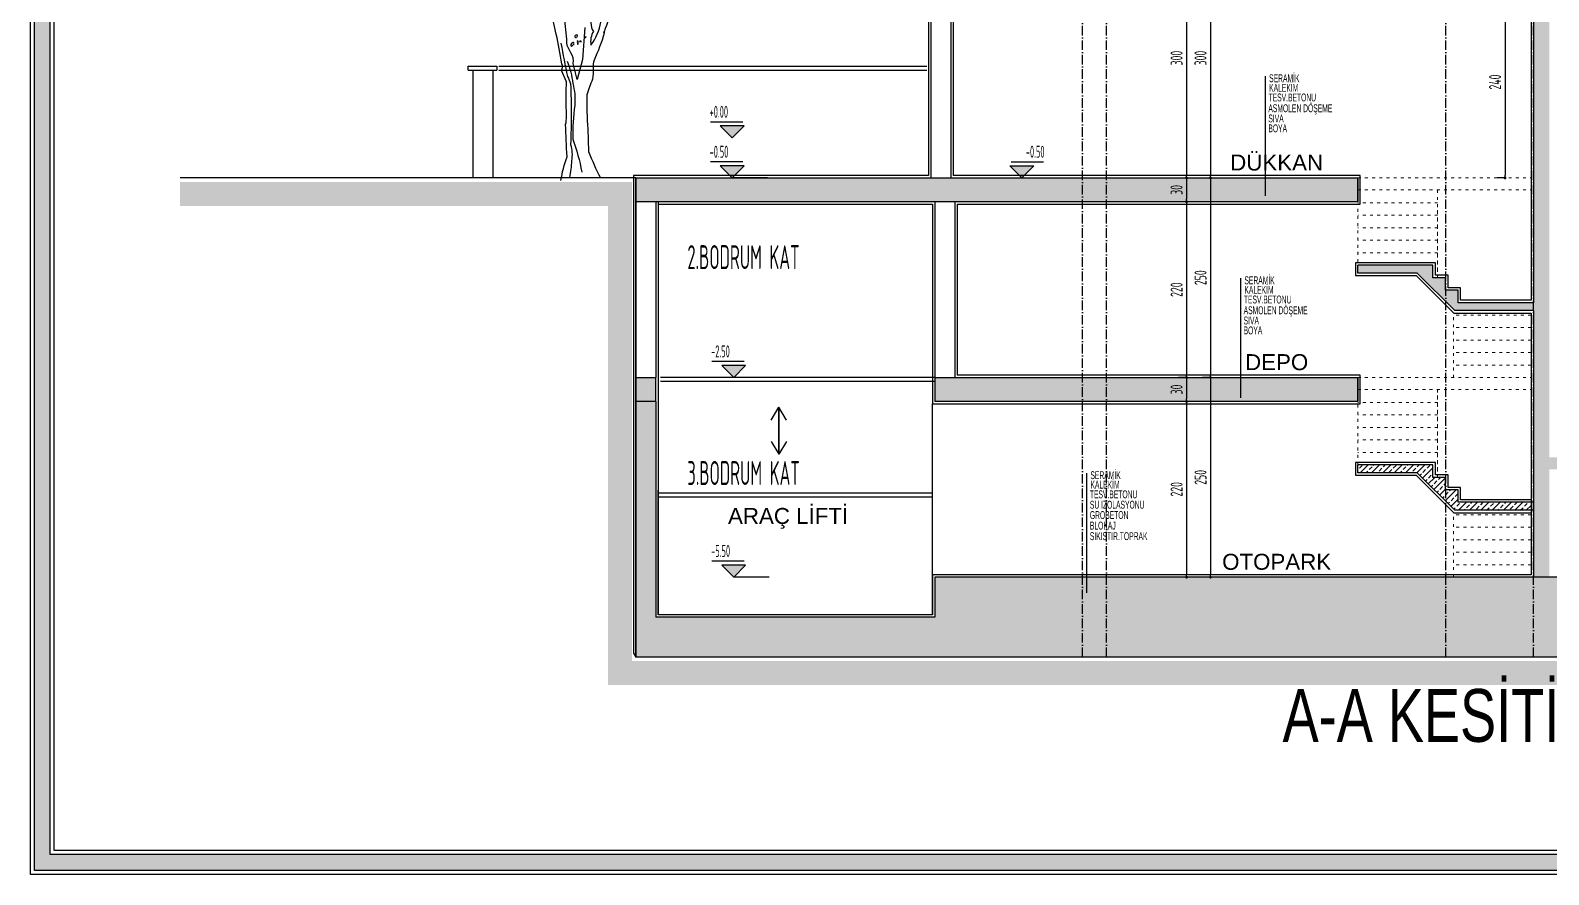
# Model space of a CAD drawing. Extents: x 41749 to 92598, y -24291 to 29432.
# Drawn here: x 70882 to 72785, y -24291 to -23233 of the extents above; entities that cross this region are included whole.
import ezdxf

# ---------------------------------------------------------------- set-up
doc = ezdxf.new("R2010")
doc.units = 0
doc.header["$MEASUREMENT"] = 0
doc.header["$PDMODE"] = 3
doc.linetypes.add('ACAD_ISO03W100', pattern=[30, 12, -18])
doc.linetypes.add('ACAD_ISO10W100', pattern=[18, 12, -3, 0, -3])
doc.layers.get('0').update_dxf_attribs({"linetype": 'CONTINUOUS'})
doc.layers.get('Defpoints').update_dxf_attribs({"linetype": 'CONTINUOUS'})
for name, color, linetype in [('ADAKENARI', 7, 'CONTINUOUS'), ('AKS', 10, 'CONTINUOUS'), ('DUVAR', 6, 'CONTINUOUS'), ('İÇ ÖLÇÜ', 95, 'CONTINUOUS'), ('KOLON', 5, 'CONTINUOUS'), ('MAHAL', 21, 'CONTINUOUS'), ('MERBAS', 231, 'CONTINUOUS'), ('pafta ismi', 4, 'CONTINUOUS'), ('SIVA', 7, 'CONTINUOUS'), ('SıVA', 7, 'CONTINUOUS'), ('tar', 12, 'CONTINUOUS')]:
    doc.layers.add(name, color=color, linetype=linetype)
doc.layers.add('KAPI-ACILIM1', color=13, linetype='ACAD_ISO03W100', lineweight=20)
doc.layers.add('Yazı 1_20', color=7, linetype='CONTINUOUS', lineweight=25)
doc.styles.add('2', font='swisscl.ttf', dxfattribs={"height": 13})
doc.styles.add('ARIALNARROW', font='ARIALN.TTF')
doc.styles.add('mahal', font='arial.ttf', dxfattribs={"height": 70})
doc.styles.add('OLCU', font='isocpeur.ttf', dxfattribs={"width": 0.59})
doc.dimstyles.new('OLCU3', dxfattribs={"dimscale": 0.5, "dimtxt": 30, "dimasz": 7, "dimexe": 20, "dimexo": 0, "dimgap": 10, "dimtad": 1, "dimdec": 4, "dimrnd": 0.5, "dimdsep": 46, "dimtxsty": 'OLCU', "dimblk1": 'DOT', "dimblk2": 'DOT', "dimsah": 1, "dimcen": 0.09, "dimclrt": 4, "dimadec": 0, "dimazin": 0, "dimtfac": 1, "dimtdec": 4, "dimtix": 1, "dimtmove": 2, "dimatfit": 3, "dimfxl": 0, "dimtolj": 1, "dimtzin": 0, "dimarcsym": 0})

# ---------------------------------------------------------------- blocks, each defined once
blk = doc.blocks.new('DOT')
at = {"color": 0, "linetype": 'ByBlock'}
blk.add_line((-0.5, 0), (-1, 0), dxfattribs=at)
at = {"color": 0, "linetype": 'ByBlock', "const_width": 0.5}
blk.add_lwpolyline([(-0.25, 0, 1), (0.25, 0, 1)], format="xyb", close=True, dxfattribs=at)
blk = doc.blocks.new('*D76')
at = {"layer": 'Defpoints', "color": 0, "transparency": 16777216}
for p in [(72338.6, -23118.2), (72349.5, -23418.2), (72360.9, -23418.2)]:
    blk.add_point(p, dxfattribs=at)
at = {"layer": 'İÇ ÖLÇÜ', "color": 0, "lineweight": -2, "transparency": 16777216}
for p, q in [((72360.7, -23118.2), (72370.9, -23118.2)), ((72360.9, -23121.7), (72360.9, -23414.7)), ((72360.7, -23418.2), (72370.9, -23418.2))]:
    blk.add_line(p, q, dxfattribs=at)
at = {"layer": 'İÇ ÖLÇÜ', "color": 0, "lineweight": -2, "transparency": 16777216, "xscale": 3.5, "yscale": 3.5, "zscale": 3.5}
for p, rotation in [((72360.9, -23118.2), 90), ((72360.9, -23418.2), 270)]:
    blk.add_blockref('DOT', p, dxfattribs=dict(at, rotation=rotation))
at = {"layer": 'İÇ ÖLÇÜ', "color": 4, "transparency": 16777216, "insert": (72348.4, -23268.2), "char_height": 15, "attachment_point": 5, "rotation": 90, "style": 'OLCU'}
blk.add_mtext('\\A1;300', dxfattribs=at)
blk = doc.blocks.new('*D77')
at = {"layer": 'Defpoints', "color": 0, "transparency": 16777216}
for p in [(72349.5, -23418.2), (72360.9, -23668.2), (72372.7, -23668.2)]:
    blk.add_point(p, dxfattribs=at)
at = {"layer": 'İÇ ÖLÇÜ', "color": 0, "lineweight": -2, "transparency": 16777216}
for p, q in [((72360.7, -23418.2), (72370.9, -23418.2)), ((72360.9, -23421.7), (72360.9, -23664.7)), ((72361, -23668.2), (72350.9, -23668.2))]:
    blk.add_line(p, q, dxfattribs=at)
at = {"layer": 'İÇ ÖLÇÜ', "color": 0, "lineweight": -2, "transparency": 16777216, "xscale": 3.5, "yscale": 3.5, "zscale": 3.5}
for p, rotation in [((72360.9, -23418.2), 90), ((72360.9, -23668.2), 270)]:
    blk.add_blockref('DOT', p, dxfattribs=dict(at, rotation=rotation))
at = {"layer": 'İÇ ÖLÇÜ', "color": 4, "transparency": 16777216, "insert": (72348.4, -23543.2), "char_height": 15, "attachment_point": 5, "rotation": 90, "style": 'OLCU'}
blk.add_mtext('\\A1;250', dxfattribs=at)
blk = doc.blocks.new('*D78')
at = {"layer": 'Defpoints', "color": 0, "transparency": 16777216}
for p in [(72372.7, -23668.2), (72360.9, -23918.2), (72372.7, -23918.2)]:
    blk.add_point(p, dxfattribs=at)
at = {"layer": 'İÇ ÖLÇÜ', "color": 0, "lineweight": -2, "transparency": 16777216}
for p, q in [((72361, -23668.2), (72350.9, -23668.2)), ((72360.9, -23671.7), (72360.9, -23914.7)), ((72361, -23918.2), (72350.9, -23918.2))]:
    blk.add_line(p, q, dxfattribs=at)
at = {"layer": 'İÇ ÖLÇÜ', "color": 0, "lineweight": -2, "transparency": 16777216, "xscale": 3.5, "yscale": 3.5, "zscale": 3.5}
for p, rotation in [((72360.9, -23668.2), 90), ((72360.9, -23918.2), 270)]:
    blk.add_blockref('DOT', p, dxfattribs=dict(at, rotation=rotation))
at = {"layer": 'İÇ ÖLÇÜ', "color": 4, "transparency": 16777216, "insert": (72348.4, -23793.2), "char_height": 15, "attachment_point": 5, "rotation": 90, "style": 'OLCU'}
blk.add_mtext('\\A1;250', dxfattribs=at)
blk = doc.blocks.new('*D79')
at = {"layer": 'Defpoints', "color": 0, "transparency": 16777216}
for p in [(72326.2, -23118.2), (72328.9, -23418.2), (72330.9, -23418.2)]:
    blk.add_point(p, dxfattribs=at)
at = {"layer": 'İÇ ÖLÇÜ', "color": 0, "lineweight": -2, "transparency": 16777216}
for p, q in [((72330.8, -23118.2), (72340.9, -23118.2)), ((72330.9, -23121.7), (72330.9, -23414.7)), ((72330.8, -23418.2), (72340.9, -23418.2))]:
    blk.add_line(p, q, dxfattribs=at)
at = {"layer": 'İÇ ÖLÇÜ', "color": 0, "lineweight": -2, "transparency": 16777216, "xscale": 3.5, "yscale": 3.5, "zscale": 3.5}
for p, rotation in [((72330.9, -23118.2), 90), ((72330.9, -23418.2), 270)]:
    blk.add_blockref('DOT', p, dxfattribs=dict(at, rotation=rotation))
at = {"layer": 'İÇ ÖLÇÜ', "color": 4, "transparency": 16777216, "insert": (72318.4, -23268.2), "char_height": 15, "attachment_point": 5, "rotation": 90, "style": 'OLCU'}
blk.add_mtext('\\A1;300', dxfattribs=at)
blk = doc.blocks.new('*D80')
at = {"layer": 'Defpoints', "color": 0, "transparency": 16777216}
for p in [(72328.9, -23418.2), (72330.9, -23448.2), (72338.5, -23448.2)]:
    blk.add_point(p, dxfattribs=at)
at = {"layer": 'İÇ ÖLÇÜ', "color": 0, "lineweight": -2, "transparency": 16777216}
for p, q in [((72330.8, -23418.2), (72340.9, -23418.2)), ((72330.9, -23421.7), (72330.9, -23444.7)), ((72331, -23448.2), (72320.9, -23448.2))]:
    blk.add_line(p, q, dxfattribs=at)
at = {"layer": 'İÇ ÖLÇÜ', "color": 0, "lineweight": -2, "transparency": 16777216, "xscale": 3.5, "yscale": 3.5, "zscale": 3.5}
for p, rotation in [((72330.9, -23418.2), 90), ((72330.9, -23448.2), 270)]:
    blk.add_blockref('DOT', p, dxfattribs=dict(at, rotation=rotation))
at = {"layer": 'İÇ ÖLÇÜ', "color": 4, "transparency": 16777216, "insert": (72318.4, -23433.2), "char_height": 15, "attachment_point": 5, "rotation": 90, "style": 'OLCU'}
blk.add_mtext('\\A1;30', dxfattribs=at)
blk = doc.blocks.new('*D81')
at = {"layer": 'Defpoints', "color": 0, "transparency": 16777216}
for p in [(72338.5, -23448.2), (72330.9, -23668.2), (72338.5, -23668.2)]:
    blk.add_point(p, dxfattribs=at)
at = {"layer": 'İÇ ÖLÇÜ', "color": 0, "lineweight": -2, "transparency": 16777216}
for p, q in [((72331, -23448.2), (72320.9, -23448.2)), ((72330.9, -23451.7), (72330.9, -23664.7)), ((72331, -23668.2), (72320.9, -23668.2))]:
    blk.add_line(p, q, dxfattribs=at)
at = {"layer": 'İÇ ÖLÇÜ', "color": 0, "lineweight": -2, "transparency": 16777216, "xscale": 3.5, "yscale": 3.5, "zscale": 3.5}
for p, rotation in [((72330.9, -23448.2), 90), ((72330.9, -23668.2), 270)]:
    blk.add_blockref('DOT', p, dxfattribs=dict(at, rotation=rotation))
at = {"layer": 'İÇ ÖLÇÜ', "color": 4, "transparency": 16777216, "insert": (72318.4, -23558.2), "char_height": 15, "attachment_point": 5, "rotation": 90, "style": 'OLCU'}
blk.add_mtext('\\A1;220', dxfattribs=at)
blk = doc.blocks.new('*D82')
at = {"layer": 'Defpoints', "color": 0, "transparency": 16777216}
for p in [(72338.5, -23668.2), (72330.9, -23698.2), (72338.5, -23698.2)]:
    blk.add_point(p, dxfattribs=at)
at = {"layer": 'İÇ ÖLÇÜ', "color": 0, "lineweight": -2, "transparency": 16777216}
for p, q in [((72331, -23668.2), (72320.9, -23668.2)), ((72330.9, -23671.7), (72330.9, -23694.7)), ((72331, -23698.2), (72320.9, -23698.2))]:
    blk.add_line(p, q, dxfattribs=at)
at = {"layer": 'İÇ ÖLÇÜ', "color": 0, "lineweight": -2, "transparency": 16777216, "xscale": 3.5, "yscale": 3.5, "zscale": 3.5}
for p, rotation in [((72330.9, -23668.2), 90), ((72330.9, -23698.2), 270)]:
    blk.add_blockref('DOT', p, dxfattribs=dict(at, rotation=rotation))
at = {"layer": 'İÇ ÖLÇÜ', "color": 4, "transparency": 16777216, "insert": (72318.4, -23683.2), "char_height": 15, "attachment_point": 5, "rotation": 90, "style": 'OLCU'}
blk.add_mtext('\\A1;30', dxfattribs=at)
blk = doc.blocks.new('*D83')
at = {"layer": 'Defpoints', "color": 0, "transparency": 16777216}
for p in [(72338.5, -23698.2), (72330.9, -23918.2), (72338.5, -23918.2)]:
    blk.add_point(p, dxfattribs=at)
at = {"layer": 'İÇ ÖLÇÜ', "color": 0, "lineweight": -2, "transparency": 16777216}
for p, q in [((72331, -23698.2), (72320.9, -23698.2)), ((72330.9, -23701.7), (72330.9, -23914.7)), ((72331, -23918.2), (72320.9, -23918.2))]:
    blk.add_line(p, q, dxfattribs=at)
at = {"layer": 'İÇ ÖLÇÜ', "color": 0, "lineweight": -2, "transparency": 16777216, "xscale": 3.5, "yscale": 3.5, "zscale": 3.5}
for p, rotation in [((72330.9, -23698.2), 90), ((72330.9, -23918.2), 270)]:
    blk.add_blockref('DOT', p, dxfattribs=dict(at, rotation=rotation))
at = {"layer": 'İÇ ÖLÇÜ', "color": 4, "transparency": 16777216, "insert": (72318.4, -23808.2), "char_height": 15, "attachment_point": 5, "rotation": 90, "style": 'OLCU'}
blk.add_mtext('\\A1;220', dxfattribs=at)
blk = doc.blocks.new('*D98')
at = {"layer": 'Defpoints', "color": 0, "transparency": 16777216}
for p in [(72738.9, -23178.2), (72729.9, -23418.2), (72750.4, -23418.2)]:
    blk.add_point(p, dxfattribs=at)
at = {"layer": 'İÇ ÖLÇÜ', "color": 0, "lineweight": -2, "transparency": 16777216}
for p, q in [((72730, -23178.2), (72719.9, -23178.2)), ((72729.9, -23181.7), (72729.9, -23414.7)), ((72730, -23418.2), (72719.9, -23418.2))]:
    blk.add_line(p, q, dxfattribs=at)
at = {"layer": 'İÇ ÖLÇÜ', "color": 0, "lineweight": -2, "transparency": 16777216, "xscale": 3.5, "yscale": 3.5, "zscale": 3.5}
for p, rotation in [((72729.9, -23178.2), 90), ((72729.9, -23418.2), 270)]:
    blk.add_blockref('DOT', p, dxfattribs=dict(at, rotation=rotation))
at = {"layer": 'İÇ ÖLÇÜ', "color": 4, "transparency": 16777216, "insert": (72717.4, -23298.2), "char_height": 15, "attachment_point": 5, "rotation": 90, "style": 'OLCU'}
blk.add_mtext('\\A1;240', dxfattribs=at)
blk = doc.blocks.new('agç2')
at = {"color": 0}
for points in [[(7.29, 46.55), (6.57, 36.87), (4.96, 30.78), (3.71, 35.62, 0.219635), (2.99, 38.9), (1.85, 41.12, 0.021927), (1.2, 48.76, -0.158203)], [(23.07, 66.69), (21.04, 63.82, -0.103516), (19.42, 63.11, -0.263885), (20.98, 65.8, 0.184021), (21.75, 68.31, -0.641693), (21.57, 69.02, 0.359894), (20.62, 68.13, -0.041519), (15.54, 65.08, 0.142288), (12.01, 61.08, -0.330444), (11.65, 58.98, -0.018387), (9.68, 50.44, 0.308121), (9.14, 47.99, 0.186462), (9.92, 45.42, 0.184647), (9.14, 41.24, 0.124985), (12.13, 48.23, -0.090317), (13.03, 52.23, -0.081436), (16.49, 58.86, 0.012741), (19.96, 62.51), (20.02, 62.57)], [(31.14, 63.17, 0.087677), (24.98, 60.78, 0.246613), (23.61, 60.3, -0.059418), (20.5, 57.85, 0.132263), (17.03, 53.07, 0.073013), (13.51, 46.31, 0.098373), (13.15, 44.88, -0.036575), (10.1, 36.63, 0.099014), (9.8, 34.42, -0.049866), (9.62, 30.84, 0.029373), (7.89, 26.12, 0.029037), (8.19, 15.72), (8.43, 8.84, 0.03653), (12.07, 0.84)], [(0, 0, -0.050018), (1.85, 7.29, -0.006073), (1.43, 17.09, 0.083801), (1.61, 22.05, -0.007568), (1.67, 30.06), (0.18, 33.47, 0.257843), (0.24, 35.56, 0.011612), (-1.43, 44.58), (-2.51, 49.18)], [(0, 41.83, 0.005661), (1.97, 31.67, -0.062256), (2.93, 29.46, -0.019409), (2.93, 11, -0.107346), (3.23, 6.04, -0.024567), (2.63, 0.96)], [(4, 41.71, 0.680847), (3.47, 41.95, 0.580322), (3.17, 40.82), (4.06, 41.59)], [(4.84, 43.63), (5.08, 44.04, 0.4142), (4.78, 44.34, 0.475433), (4.24, 43.75, 0.355026), (4.66, 43.45)], [(5.08, 42.61, 0.222214), (5.08, 41.53), (5.14, 41.41, 0.249405), (5.08, 42.61), (5.08, 42.67)], [(5.98, 42.01), (5.74, 42.43, -0.489075), (6.1, 42.49), (6.1, 42.19), (5.98, 42.01)], [(7.59, 43.8), (7.17, 43.57, 0.831802), (7.59, 43.8), (7.65, 43.86), (7.59, 43.8)], [(1.85, 36.33, -0.076859), (3.59, 29.58, -0.093506), (4.18, 22.95, 0.040573), (3.65, 12.67, -0.038879), (6.33, 2.63)]]:
    blk.add_lwpolyline(points, format="xyb", dxfattribs=at)
blk.add_lwpolyline([(13.09, 45.36), (12.97, 45)], dxfattribs=at)

msp = doc.modelspace()

# ---------------------------------------------------------------- hatches: boundary and pattern name
at = {"layer": 'SIVA', "linetype": 'ByBlock', "ltscale": 1.5}
for points in [[(71776.57897, -23353.23116), (71761.57897, -23368.23116), (71746.57897, -23353.23116)], [(71776.57897, -23403.23116), (71761.57897, -23418.23116), (71746.57897, -23403.23116)], [(72109.51027, -23403.23116), (72124.51027, -23418.23116), (72139.51027, -23403.23116)], [(71778.49534, -23653.22794), (71763.49534, -23668.22794), (71748.49534, -23653.22794)], [(71778.49534, -23903.22794), (71763.49534, -23918.22794), (71748.49534, -23903.22794)]]:
    msp.add_hatch(color=256, dxfattribs=at).paths.add_polyline_path(points)
at = {"layer": 'tar'}
h = msp.add_hatch(dxfattribs=at)
h.set_pattern_fill('ANSI33', color=256, scale=40, style=0)
h.paths.add_polyline_path([(73355.47336, -23448.22794), (73335.47336, -23448.22794), (73335.47336, -23668.22794), (73355.47336, -23668.22794)], flags=16)
h.paths.add_polyline_path([(73890.47336, -22038.22794), (73335.47336, -22038.22794), (73335.47336, -22068.22794), (73850.47341, -22068.22792), (73850.47349, -22068.22787), (73890.47345, -22068.22798)])
h.paths.add_polyline_path([(73335.47336, -22104.50656), (73335.47336, -22088.85294), (73278.92352, -22088.85294), (73278.92352, -22105.72794), (73239.85133, -22105.72794), (73239.85133, -22122.60294), (73215.47336, -22122.60294), (73215.47336, -22139.47794), (73190.47336, -22139.47794), (73190.47336, -22156.35294), (73165.47336, -22156.35294), (73165.47336, -22173.22794), (73140.47336, -22173.22794), (73140.47336, -22190.10294), (73115.47336, -22190.10294), (73115.47336, -22206.97794), (73090.47336, -22206.97794), (73090.47336, -22223.85294), (73061.09539, -22223.85294), (73061.09539, -22240.72794), (73022.0232, -22240.72794), (73022.0232, -22257.60294), (72965.47336, -22257.60294), (72965.47336, -22272.60294), (73025.12398, -22272.60294), (73067.82647, -22254.16003), (73098.41545, -22236.58942), (73123.86545, -22219.41067), (73148.86545, -22202.53567), (73173.86545, -22185.66067), (73198.86545, -22168.78567), (73223.93842, -22151.86141), (73247.16506, -22135.78339), (73284.05961, -22119.8489)], flags=17)
h.paths.add_polyline_path([(73850.47324, -22308.22794), (73829.09812, -22308.22794), (73335.47336, -22308.22794), (73335.47336, -22338.22794), (73830.47338, -22338.22792), (73830.47338, -22328.22785), (73850.47324, -22328.22794)])
h.paths.add_polyline_path([(73335.47336, -22358.85294), (73278.92352, -22358.85294), (73278.92352, -22375.72794), (73239.85133, -22375.72794), (73239.85133, -22392.60294), (73215.47336, -22392.60294), (73215.47336, -22409.47794), (73190.47336, -22409.47794), (73190.47336, -22426.35294), (73165.47336, -22426.35294), (73165.47336, -22443.22794), (73140.47336, -22443.22794), (73140.47336, -22460.10294), (73115.47336, -22460.10294), (73115.47336, -22476.97794), (73090.47336, -22476.97794), (73090.47336, -22493.85294), (73061.09539, -22493.85294), (73061.09539, -22510.72794), (73022.0232, -22510.72794), (73022.0232, -22527.60294), (72965.47336, -22527.60294), (72965.47336, -22542.60294), (73025.12398, -22542.60294), (73067.82647, -22524.16003), (73098.41545, -22506.58942), (73123.86545, -22489.41067), (73148.86545, -22472.53567), (73173.86545, -22455.66067), (73198.86545, -22438.78567), (73223.93842, -22421.86141), (73247.16506, -22405.78339), (73284.05961, -22389.8489), (73335.47336, -22374.50656)], flags=17)
h.paths.add_polyline_path([(73223.93842, -22691.86141), (73247.16506, -22675.78339), (73284.05961, -22659.8489), (73335.47336, -22644.50656), (73335.47336, -22628.85294), (73278.92352, -22628.85294), (73278.92352, -22645.72794), (73239.85133, -22645.72794), (73239.85133, -22662.60294), (73215.47336, -22662.60294), (73215.47336, -22679.47794), (73190.47336, -22679.47794), (73190.47336, -22696.35294), (73165.47336, -22696.35294), (73165.47336, -22713.22794), (73140.47336, -22713.22794), (73140.47336, -22730.10294), (73115.47336, -22730.10294), (73115.47336, -22746.97794), (73090.47336, -22746.97794), (73090.47336, -22763.85294), (73061.09539, -22763.85294), (73061.09539, -22780.72794), (73022.0232, -22780.72794), (73022.0232, -22797.60294), (72965.47336, -22797.60294), (72965.47336, -22812.60294), (73025.12398, -22812.60294), (73067.82647, -22794.16003), (73098.41545, -22776.58942), (73123.86545, -22759.41067), (73148.86545, -22742.53567), (73173.86545, -22725.66067), (73198.86545, -22708.78567)], flags=17)
h.paths.add_polyline_path([(73850.47324, -22578.22794), (73829.09812, -22578.22794), (73335.47336, -22578.22794), (73335.47336, -22608.22794), (73830.47338, -22608.22792), (73830.47338, -22598.22785), (73850.47324, -22598.22794)])
h.paths.add_polyline_path([(73850.47324, -22848.22794), (73829.09812, -22848.22794), (73335.47336, -22848.22794), (73335.47336, -22878.22794), (73830.47338, -22878.22792), (73830.47338, -22868.22785), (73850.47324, -22868.22794)])
h.paths.add_polyline_path([(73198.86545, -22978.78567), (73223.93842, -22961.86141), (73247.16506, -22945.78339), (73284.05961, -22929.8489), (73335.47336, -22914.50656), (73335.47336, -22898.85294), (73278.92352, -22898.85294), (73278.92352, -22915.72794), (73239.85133, -22915.72794), (73239.85133, -22932.60294), (73215.47336, -22932.60294), (73215.47336, -22949.47794), (73190.47336, -22949.47794), (73190.47336, -22966.35294), (73165.47336, -22966.35294), (73165.47336, -22983.22794), (73140.47336, -22983.22794), (73140.47336, -23000.10294), (73115.47336, -23000.10294), (73115.47336, -23016.97794), (73090.47336, -23016.97794), (73090.47336, -23033.85294), (73061.09539, -23033.85294), (73061.09539, -23050.72794), (73022.0232, -23050.72794), (73022.0232, -23067.60294), (72965.47336, -23067.60294), (72965.47336, -23082.60294), (73025.12398, -23082.60294), (73067.82647, -23064.16003), (73098.41545, -23046.58942), (73123.86545, -23029.41067), (73148.86545, -23012.53567), (73173.86545, -22995.66067)], flags=17)
h.paths.add_polyline_path([(73840.47324, -23118.22794), (73829.09812, -23118.22794), (73335.47336, -23118.22794), (73335.47336, -23148.22794), (73840.47336, -23148.22792), (73840.47336, -23138.22794), (73840.47324, -23138.22794)])
h.paths.add_polyline_path([(73830.47336, -23918.22794), (72015.47336, -23918.22794), (72015.47336, -23968.22794), (71665.95223, -23968.22794), (71665.95223, -23698.22794), (71640.95224, -23698.22794), (71640.95225, -23918.22794), (71640.95223, -23918.22794), (71640.95223, -24018.22794), (72045.47336, -24018.22794), (73830.47336, -24018.22794)])
h.paths.add_polyline_path([(71665.95224, -23668.22794), (71640.95223, -23668.22794), (71640.95223, -23698.22794), (71665.95223, -23698.22794)])
h.paths.add_polyline_path([(72765.47336, -23148.22794), (72765.47336, -23574.47794), (72671.29231, -23574.47794), (72671.29231, -23558.85294), (72655.47336, -23558.85294), (72655.47336, -23543.22794), (72639.65441, -23543.22794), (72639.65441, -23527.60294), (72545.47336, -23527.60294), (72545.47336, -23537.60294), (72619.72941, -23537.60294), (72667.18626, -23584.47794), (72765.47336, -23584.47794), (72765.47336, -23918.22794), (72785.47336, -23918.22794), (72785.47336, -23783.22794), (72945.47336, -23783.22794), (72945.47336, -23918.22794), (72965.47336, -23918.22794), (72965.47336, -23683.22794), (73335.47336, -23683.22794), (73335.47336, -23698.22794), (73830.47336, -23698.22794), (73830.47336, -23668.22794), (72965.47336, -23668.22794), (72965.47336, -23535.37079), (73022.81866, -23535.37079), (73067.04782, -23509.94101), (73084.40105, -23490.75214), (73093.03785, -23475.20345), (73116.02036, -23462.26272), (73152.83084, -23434.8946), (73335.47336, -23434.8946), (73335.47336, -23448.22794), (73830.47336, -23448.22794), (73830.47336, -23418.22794), (73135.47336, -23418.22794), (73135.47336, -23436.08508), (73110.47336, -23436.08508), (73110.47336, -23453.94222), (73085.47336, -23453.94222), (73085.47336, -23471.79936), (73076.21556, -23471.79936), (73076.21556, -23489.65651), (73061.14326, -23489.65651), (73061.14326, -23507.51365), (73020.83289, -23507.51365), (73020.83289, -23525.37079), (72965.47336, -23525.37079), (72965.47336, -23330.22794), (73009.71206, -23330.22794), (73070.18076, -23305.87107), (73087.47183, -23286.81146), (73100.52171, -23274.55679), (73198.79386, -23209.04202), (73226.8201, -23185.35787), (73237.00358, -23177.02472), (73248.75557, -23169.07073), (73284.0037, -23147.03525), (73335.47336, -23133.86584), (73335.47336, -23118.22794), (73294.74121, -23118.22794), (73294.74121, -23134.8946), (73242.33457, -23134.8946), (73242.33457, -23151.56127), (73224.26255, -23151.56127), (73224.26255, -23168.22794), (73215.47336, -23168.22794), (73215.47336, -23184.8946), (73190.47336, -23184.8946), (73190.47336, -23201.56127), (73165.47336, -23201.56127), (73165.47336, -23218.22794), (73140.47336, -23218.22794), (73140.47336, -23234.8946), (73115.47336, -23234.8946), (73115.47336, -23251.56127), (73090.47336, -23251.56127), (73090.47336, -23268.22794), (73076.68417, -23268.22794), (73076.68417, -23284.8946), (73058.61215, -23284.8946), (73058.61215, -23301.56127), (73006.20551, -23301.56127), (73006.20551, -23318.22794), (72965.47336, -23318.22794), (72965.47336, -21788.40603), (72945.47336, -21788.40603), (72945.47336, -23768.22794), (72785.47336, -23768.22794), (72785.47336, -21790.68641), (72765.47336, -21792.22363), (72765.47336, -22038.22794), (72210.47336, -22038.22794), (72210.47336, -22068.22789), (72765.47336, -22068.22794), (72765.47336, -22308.22794), (72210.47336, -22308.22794), (72210.47336, -22328.22794), (72230.4733, -22328.22785), (72230.4733, -22338.22794), (72765.47336, -22338.22794), (72765.47336, -22578.22794), (72210.47336, -22578.22794), (72210.47336, -22598.22794), (72230.4733, -22598.22785), (72230.4733, -22608.22794), (72765.47336, -22608.22794), (72765.47336, -22848.22794), (72210.47336, -22848.22794), (72210.47336, -22868.22794), (72230.4733, -22868.22785), (72230.4733, -22878.22794), (72765.47336, -22878.22794), (72765.47336, -23118.22794), (72220.47336, -23118.22794), (72010.47336, -23118.22793), (72010.47336, -23148.22798)])
h.paths.add_polyline_path([(72545.47336, -23448.22794), (72545.47336, -23418.22794), (71640.95223, -23418.22794), (71640.95223, -23448.22794)])
h.paths.add_polyline_path([(72545.47336, -23698.22794), (72545.47336, -23668.22794), (72015.47336, -23668.22794), (72015.47336, -23698.22794)], flags=17)
h = msp.add_hatch(dxfattribs=at)
h.set_pattern_fill('ANSI33', color=256, scale=40, style=0)
h.paths.add_polyline_path([(72671.29231, -23808.85294), (72655.47336, -23808.85294), (72655.47336, -23793.22794), (72639.65441, -23793.22794), (72639.65441, -23777.60294), (72545.47336, -23777.60294), (72545.47336, -23782.60294), (72545.47336, -23787.60294), (72619.72941, -23787.60294), (72667.18626, -23834.47794), (72762.47336, -23834.47794), (72762.47336, -23824.47794), (72671.29231, -23824.47794)])

# ---------------------------------------------------------------- linework, layer by layer
at = {"layer": 'ADAKENARI'}
for p, q in [((72007.47336, -23115.22793), (72007.47336, -23415.22794)), ((71637.95222, -23415.22794), (71637.95223, -24013.27557)), ((72007.47336, -23415.22794), (71637.95222, -23415.22794)), ((72548.47336, -23415.22794), (72038.47336, -23415.22794)), ((72548.47336, -23451.22794), (72548.47336, -23415.22794)), ((71668.95223, -23451.22794), (72012.47336, -23451.22794)), ((72012.47336, -23451.22794), (72012.47336, -23701.22794)), ((72043.47336, -23451.22794), (72043.47336, -23665.22794)), ((72043.47336, -23451.22794), (72548.47336, -23451.22794)), ((72548.47336, -23665.22794), (72043.47336, -23665.22794)), ((72548.47336, -23701.22794), (72548.47336, -23665.22794)), ((72012.47336, -23701.22794), (72548.47336, -23701.22794)), ((72762.47336, -23915.22794), (72015.47336, -23915.22794))]:
    msp.add_line(p, q, dxfattribs=at)
msp.add_lwpolyline([(72071.08806, -23915.22794), (72012.47336, -23915.22794), (72012.47336, -23965.22794), (71668.95223, -23965.22794), (71668.95223, -23809.43635)], dxfattribs=at)
at = {"layer": 'AKS', "linetype": 'ACAD_ISO10W100'}
for p, q in [((72200.62189, -24018.22794), (72200.62189, -21516.41996)), ((72230.62189, -24018.22794), (72230.62189, -21516.41996)), ((72655.62189, -24018.22794), (72655.62189, -21516.41996)), ((72765.62189, -24018.22794), (72765.62189, -21516.41996))]:
    msp.add_line(p, q, dxfattribs=at)
at = {"layer": 'DUVAR'}
for p, q in [((72010.47336, -23148.22798), (72010.47336, -23418.22794)), ((72010.47336, -23148.22812), (72010.47338, -23418.22794)), ((72035.47336, -23148.22798), (72035.47336, -23418.22794)), ((71640.95223, -23448.22794), (71640.95224, -23668.22794)), ((71665.95223, -23448.22794), (71665.95224, -23668.22794)), ((72015.47336, -23448.22794), (72015.47336, -23668.22794)), ((72015.47336, -23448.22794), (72015.47336, -23668.22794)), ((72040.47336, -23448.22794), (72040.47336, -23668.22794))]:
    msp.add_line(p, q, dxfattribs=at)
at = {"layer": 'DUVAR', "const_width": 30}
msp.add_lwpolyline([(74553.82628, -23388.22794), (73850.47336, -23388.22794), (73850.47336, -24038.22794), (71620.95223, -24038.22794), (71620.95222, -23438.22794), (71069.83063, -23438.22794)], dxfattribs=at)
at = {"layer": 'İÇ ÖLÇÜ'}
for p, q in [((72545.47336, -23448.22794), (72545.47336, -23418.22794)), ((72015.47336, -23668.22794), (71671.95223, -23668.22794)), ((72015.47336, -23673.22794), (71671.95223, -23673.22794)), ((72545.47336, -23698.22794), (72545.47336, -23668.22794)), ((72012.47336, -23965.22794), (72012.47336, -23701.22794)), ((71810.39448, -23721.56824), (71820.11015, -23705.46632)), ((71810.39448, -23721.56824), (71820.11015, -23705.46632)), ((71820.11015, -23764.26464), (71820.11015, -23705.46632)), ((71820.11015, -23705.46632), (71820.11015, -23721.56824)), ((71829.82582, -23721.56824), (71820.11015, -23705.46632)), ((71820.11015, -23705.46632), (71820.11015, -23764.26464)), ((71820.11015, -23705.46632), (71820.11015, -23721.56824)), ((71829.82582, -23721.56824), (71820.11015, -23705.46632)), ((71820.11015, -23764.26464), (71820.11015, -23705.46632)), ((71820.11015, -23705.46632), (71820.11015, -23721.56824)), ((71820.11015, -23705.46632), (71820.11015, -23764.26464)), ((71820.11015, -23705.46632), (71820.11015, -23721.56824)), ((71810.39448, -23748.16272), (71820.11015, -23764.26464)), ((71810.39448, -23748.16272), (71820.11015, -23764.26464)), ((71820.11015, -23764.26464), (71820.11015, -23748.16272)), ((71829.82582, -23748.16272), (71820.11015, -23764.26464)), ((71820.11015, -23764.26464), (71820.11015, -23748.16272)), ((71829.82582, -23748.16272), (71820.11015, -23764.26464)), ((71820.11015, -23764.26464), (71820.11015, -23748.16272)), ((71820.11015, -23764.26464), (71820.11015, -23748.16272)), ((72012.47336, -23813.04494), (71668.95223, -23813.04494)), ((71668.95223, -23813.04494), (71668.95223, -23965.22794)), ((72012.47336, -23818.04494), (71668.95223, -23818.04494)), ((72012.47336, -23965.22794), (72012.47336, -23965.22794))]:
    msp.add_line(p, q, dxfattribs=at)
at = {"layer": 'KAPI-ACILIM1', "ltscale": 0.3}
for p, q in [((72545.47336, -23418.22794), (72762.47336, -23418.22794)), ((72545.47336, -23433.22794), (72762.47336, -23433.22794)), ((72645.47336, -23433.22794), (72645.47336, -23543.22794)), ((72645.47336, -23449.47794), (72545.47336, -23449.47794)), ((72545.47336, -23532.60294), (72545.47336, -23451.22794)), ((72645.47336, -23543.22794), (72645.47336, -23451.22794)), ((72645.47336, -23465.10294), (72545.47336, -23465.10294)), ((72645.47336, -23480.72794), (72545.47336, -23480.72794)), ((72645.47336, -23496.35294), (72545.47336, -23496.35294)), ((72645.47336, -23511.97794), (72545.47336, -23511.97794)), ((72665.47336, -23668.22794), (72665.47336, -23587.00275)), ((72762.47336, -23590.10294), (72665.47336, -23590.10294)), ((72762.47336, -23605.72794), (72665.47336, -23605.72794)), ((72762.47336, -23621.35294), (72665.47336, -23621.35294)), ((72762.47336, -23636.97794), (72665.47336, -23636.97794)), ((72762.47336, -23652.60294), (72665.47336, -23652.60294)), ((72545.47336, -23668.22794), (72762.47336, -23668.22794)), ((72545.47336, -23683.22794), (72762.47336, -23683.22794)), ((72645.47336, -23699.47794), (72545.47336, -23699.47794)), ((72545.47336, -23777.60294), (72545.47336, -23701.22794)), ((72645.47336, -23683.22794), (72645.47336, -23793.22794)), ((72645.47336, -23793.22794), (72645.47336, -23683.22794)), ((72645.47336, -23715.10294), (72545.47336, -23715.10294)), ((72645.47336, -23730.72794), (72545.47336, -23730.72794)), ((72645.47336, -23746.35294), (72545.47336, -23746.35294)), ((72645.47336, -23761.97794), (72545.47336, -23761.97794)), ((72665.47336, -23918.22794), (72665.47336, -23837.00275)), ((72762.47336, -23840.10294), (72665.47336, -23840.10294)), ((72762.47336, -23855.72794), (72665.47336, -23855.72794)), ((72762.47336, -23871.35294), (72665.47336, -23871.35294)), ((72762.47336, -23886.97794), (72665.47336, -23886.97794)), ((72762.47336, -23902.60294), (72665.47336, -23902.60294))]:
    msp.add_line(p, q, dxfattribs=at)
at = {"layer": 'KOLON'}
for p, q in [((72765.47336, -23148.22794), (72765.47336, -23418.22794)), ((72765.47336, -23148.22794), (72765.47336, -23418.22794)), ((72765.47336, -23353.11905), (72765.47336, -23574.47794)), ((72765.47336, -23353.11905), (72765.47336, -23574.47794)), ((71640.95223, -23418.22794), (72545.47336, -23418.22794)), ((71640.95223, -23418.22794), (71640.95223, -23448.22794)), ((72545.47336, -23418.22794), (72545.47336, -23448.22794)), ((72545.47336, -23448.22794), (71640.95223, -23448.22794)), ((72545.47336, -23537.60294), (72545.47336, -23527.60294)), ((72765.47336, -23584.47794), (72765.47336, -23918.22794)), ((72765.47336, -23584.47794), (72765.47336, -23918.22794)), ((71640.95223, -23668.22794), (71665.95224, -23668.22794)), ((71640.95223, -23668.22794), (71640.95223, -23698.22794)), ((71665.95223, -23698.22794), (71665.95224, -23668.22794)), ((72015.47336, -23668.22794), (72545.47336, -23668.22794)), ((72015.47336, -23668.22794), (72015.47336, -23698.22794)), ((72545.47336, -23668.22794), (72545.47336, -23698.22794)), ((72545.47336, -23668.22794), (72545.47336, -23698.22794)), ((71640.95223, -23698.22794), (71640.95223, -23918.22794)), ((71665.95223, -23698.22794), (71640.95223, -23698.22794)), ((71640.95224, -23698.22794), (71640.95225, -23918.22794)), ((71665.95223, -23698.22794), (71665.95223, -23968.22794)), ((72545.47336, -23698.22794), (72015.47336, -23698.22794)), ((72545.47336, -23787.60294), (72545.47336, -23777.60294)), ((71640.95223, -23918.22794), (71640.95223, -24018.22794)), ((73830.47336, -23918.22794), (72015.47336, -23918.22794)), ((72015.47336, -23918.22794), (72015.47336, -23968.22794)), ((72015.47336, -23968.22794), (71665.95223, -23968.22794)), ((72045.47336, -24018.22794), (71640.95223, -24018.22794)), ((73830.47336, -24018.22794), (72045.47336, -24018.22794)), ((72045.47336, -24018.22794), (72045.47336, -24018.22794))]:
    msp.add_line(p, q, dxfattribs=at)
for points in [[(74553.82628, -23368.22794), (73830.47336, -23368.22794), (73830.47336, -24018.22794), (71640.95223, -24018.22794), (71640.95222, -23418.22794), (71069.83063, -23418.22794)], [(72765.47336, -23574.47794), (72671.29231, -23574.47794), (72671.29231, -23558.85294), (72655.47336, -23558.85294), (72655.47336, -23543.22794), (72639.65441, -23543.22794), (72639.65441, -23527.60294), (72545.47336, -23527.60294)], [(72765.47336, -23584.47794), (72667.18626, -23584.47794), (72619.72941, -23537.60294), (72545.47336, -23537.60294)], [(72765.47336, -23824.47794), (72671.29231, -23824.47794), (72671.29231, -23808.85294), (72655.47336, -23808.85294), (72655.47336, -23793.22794), (72639.65441, -23793.22794), (72639.65441, -23777.60294), (72545.47336, -23777.60294)], [(72765.47336, -23834.47794), (72667.18626, -23834.47794), (72619.72941, -23787.60294), (72545.47336, -23787.60294)]]:
    msp.add_lwpolyline(points, dxfattribs=at)
at = {"layer": 'MAHAL'}
msp.add_arc((72853.70131, -23280.19538), 1419.6663, 211.08940632, 211.32308944, dxfattribs=at)
at = {"layer": 'MERBAS'}
for points in [[(70882.32763, -24290.68394), (70882.32763, -21390.68394), (77052.0777, -21390.68394), (77052.0777, -24290.68394)], [(70887.32763, -24285.68394), (70887.32763, -21395.68394), (77047.0777, -21395.68394), (77047.0777, -24285.68394)], [(70907.32763, -24265.68394), (70907.32763, -21415.68394), (77027.0777, -21415.68394), (77027.0777, -24265.68394)], [(70912.32763, -24260.68394), (70912.32763, -21420.68394), (77022.0777, -21420.68394), (77022.0777, -24260.68394)]]:
    msp.add_lwpolyline(points, close=True, dxfattribs=at)
at = {"layer": 'MERBAS', "const_width": 20}
msp.add_lwpolyline([(70897.32763, -24275.68394), (70897.32763, -21405.68394), (77037.0777, -21405.68394), (77037.0777, -24275.68394)], close=True, dxfattribs=at)
at = {"layer": 'SIVA'}
for p, q in [((72762.47336, -23151.22794), (72762.47336, -23415.22794)), ((71774.78449, -23348.22824), (71734.40189, -23348.22824)), ((71776.57897, -23353.23116), (71746.57897, -23353.23116)), ((71761.57897, -23368.23116), (71746.57897, -23353.23116)), ((71761.57897, -23368.23116), (71776.57897, -23353.23116)), ((72762.47336, -23356.11905), (72762.47336, -23571.47794)), ((71774.78449, -23398.22824), (71734.40189, -23398.22824)), ((71776.57897, -23403.23116), (71746.57897, -23403.23116)), ((71761.57897, -23418.23116), (71746.57897, -23403.23116)), ((71761.57897, -23418.23116), (71776.57897, -23403.23116)), ((72124.51027, -23418.23116), (72109.51027, -23403.23116)), ((72109.51027, -23403.23116), (72139.51027, -23403.23116)), ((72111.30475, -23398.22824), (72151.68735, -23398.22824)), ((72124.51027, -23418.23116), (72139.51027, -23403.23116)), ((71805.86214, -23418.23116), (71761.57897, -23418.23116)), ((72642.65441, -23524.60294), (72542.47336, -23524.60294)), ((72542.47336, -23524.60294), (72542.47336, -23540.60294)), ((72642.65441, -23540.22794), (72642.65441, -23524.60294)), ((72542.47336, -23540.60294), (72618.4976, -23540.60294)), ((72618.4976, -23540.60294), (72665.95444, -23587.47794)), ((72658.47336, -23540.22794), (72642.65441, -23540.22794)), ((72658.47336, -23555.85294), (72658.47336, -23540.22794)), ((72674.29231, -23555.85294), (72658.47336, -23555.85294)), ((72674.29231, -23571.47794), (72674.29231, -23555.85294)), ((72665.95444, -23587.47794), (72762.47336, -23587.47794)), ((72762.47336, -23571.47794), (72674.29231, -23571.47794)), ((72762.47336, -23587.47794), (72762.47336, -23665.22794)), ((72762.47336, -23634.80562), (72762.47336, -23915.22794)), ((71776.70086, -23648.22501), (71736.31826, -23648.22501)), ((71778.49534, -23653.22794), (71748.49534, -23653.22794)), ((71763.49534, -23668.22794), (71748.49534, -23653.22794)), ((71763.49534, -23668.22794), (71778.49534, -23653.22794)), ((71807.77851, -23668.22794), (71763.49534, -23668.22794)), ((71807.77851, -23668.22794), (71763.49534, -23668.22794)), ((72642.65441, -23774.60294), (72542.47336, -23774.60294)), ((72542.47336, -23774.60294), (72542.47336, -23790.60294)), ((72642.65441, -23790.22794), (72642.65441, -23774.60294)), ((72542.47336, -23790.60294), (72618.4976, -23790.60294)), ((72618.4976, -23790.60294), (72665.95444, -23837.47794)), ((72658.47336, -23790.22794), (72642.65441, -23790.22794)), ((72658.47336, -23805.85294), (72658.47336, -23790.22794)), ((72674.29231, -23805.85294), (72658.47336, -23805.85294)), ((72674.29231, -23821.47794), (72674.29231, -23805.85294)), ((72762.47336, -23821.47794), (72674.29231, -23821.47794)), ((72665.95444, -23837.47794), (72762.47336, -23837.47794)), ((71776.70086, -23898.22501), (71736.31826, -23898.22501)), ((71778.49534, -23903.22794), (71748.49534, -23903.22794)), ((71763.49534, -23918.22794), (71748.49534, -23903.22794)), ((71763.49534, -23918.22794), (71778.49534, -23903.22794)), ((71807.77851, -23918.22794), (71763.49534, -23918.22794)), ((71807.77851, -23918.22794), (71763.49534, -23918.22794))]:
    msp.add_line(p, q, dxfattribs=at)
at = {"layer": 'SıVA'}
for p, q in [((72038.47336, -23151.22794), (72038.47336, -23415.22794)), ((71430.67054, -23278.22794), (71466.76701, -23278.22794)), ((71430.67054, -23283.22794), (71430.67054, -23278.22794)), ((71466.76701, -23278.22794), (71466.76701, -23283.22794)), ((71469.09041, -23278.22794), (72005.42828, -23278.22794)), ((71430.67054, -23283.22794), (71466.76701, -23283.22794)), ((71436.76701, -23283.22794), (71436.76706, -23418.22794)), ((71461.76701, -23283.22794), (71461.76701, -23418.22794)), ((71469.09041, -23283.22794), (72005.42828, -23283.22794)), ((71668.95223, -23448.22794), (71668.95223, -23668.22794)), ((71668.95223, -23647.08229), (71668.95223, -23915.22794))]:
    msp.add_line(p, q, dxfattribs=at)
at = {"layer": 'Yazı 1_20'}
for p, q in [((72429.59619, -23290.81378), (72429.59619, -23440.81378)), ((72398.61073, -23543.81378), (72398.61073, -23693.81378)), ((72205.6919, -23787.81378), (72205.6919, -23937.81378))]:
    msp.add_line(p, q, dxfattribs=at)

# ---------------------------------------------------------------- block references
at = {"layer": 'SIVA', "xscale": 4.11600000000908, "yscale": 4.11600000000908, "zscale": 4.11600000000908}
msp.add_blockref('agç2', (71547.08159, -23421.6716), dxfattribs=at)

# ---------------------------------------------------------------- texts
at = {"layer": 'MAHAL', "char_height": 20, "width": 318.296, "attachment_point": 5, "style": 'mahal'}
for s, insert in [('DÜKKAN', (72443.77866, -23399.09214)), ('DEPO', (72443.77866, -23649.09214)), ('ARAÇ LİFTİ', (71831.68119, -23844.60855)), ('OTOPARK', (72443.77866, -23899.09214))]:
    msp.add_mtext(s, dxfattribs=dict(at, insert=insert))
at = {"layer": 'pafta ismi', "style": '2'}
msp.add_text('A-A KESİTİ   Ö: 1/50', height=66.15, dxfattribs=at).set_placement((72451.2346, -24124.43044))
at = {"layer": 'SIVA', "style": 'OLCU', "width": 0.5}
for s, height, p in [('+0.00', 15, (71733.33098, -23342.94019)), ('-0.50', 15, (71733.33098, -23392.94019)), ('-0.50', 15, (72129.50826, -23392.94019)), ('2.BODRUM KAT', 30, (71705.49892, -23532.44919)), ('-2.50', 15, (71735.24735, -23642.93696)), ('3.BODRUM KAT', 30, (71705.49892, -23802.80613)), ('-5.50', 15, (71735.24735, -23892.93696))]:
    msp.add_text(s, height=height, dxfattribs=at).set_placement(p)
at = {"layer": 'Yazı 1_20', "style": 'ARIALNARROW', "width": 0.6}
for s, p in [('SERAMİK', (72434.38297, -23298.39416)), ('KALEKİM', (72434.38297, -23310.34691)), ('TESV.BETONU', (72433.66886, -23322.41386)), ('ASMOLEN DÖŞEME', (72433.38658, -23335.91975)), ('SIVA ', (72433.38658, -23348.72743)), ('BOYA', (72433.38658, -23361.11328)), ('SERAMİK', (72403.39752, -23551.39416)), ('TESV.BETONU', (72402.68341, -23575.41386)), ('KALEKİM', (72403.39752, -23563.34691)), ('ASMOLEN DÖŞEME', (72402.40113, -23588.91975)), ('SIVA ', (72402.40113, -23601.72743)), ('BOYA', (72402.40113, -23614.11328)), ('SERAMİK', (72210.47869, -23795.39416)), ('KALEKİM', (72210.47869, -23807.34691)), ('TESV.BETONU', (72209.76458, -23819.41386)), ('SU IZOLASYONU', (72209.76458, -23832.38225)), ('GROBETON', (72209.76458, -23845.35064)), ('BLOKAJ', (72209.76458, -23858.5664)), ('SIKISTIR.TOPRAK', (72209.76458, -23871.78215))]:
    msp.add_text(s, height=9.828, dxfattribs=at).set_placement(p)

# ---------------------------------------------------------------- dimensions: what is measured, and where the dimension line sits
at = {"layer": 'İÇ ÖLÇÜ'}
for base, p1, p2, picture, middle in [((72330.89142, -23418.22794), (72326.1924, -23118.22794), (72328.86538, -23418.22794), '*D79', (72318.39142, -23268.22794)), ((72360.8607, -23418.22794), (72338.56321, -23118.22794), (72349.47578, -23418.22794), '*D76', (72348.3607, -23268.22794)), ((72729.89888, -23418.22794), (72738.94442, -23178.22791), (72750.36732, -23418.22794), '*D98', (72717.39888, -23298.22793)), ((72330.89142, -23448.22794), (72328.86538, -23418.22794), (72338.45445, -23448.22794), '*D80', (72318.39142, -23433.22794)), ((72360.8607, -23668.22794), (72349.47578, -23418.22794), (72372.66818, -23668.22794), '*D77', (72348.3607, -23543.22794)), ((72330.89142, -23668.22794), (72338.45445, -23448.22794), (72338.45445, -23668.22794), '*D81', (72318.39142, -23558.22794)), ((72330.89142, -23698.22794), (72338.45445, -23668.22794), (72338.45445, -23698.22794), '*D82', (72318.39142, -23683.22794)), ((72360.8607, -23918.22794), (72372.66818, -23668.22794), (72372.66818, -23918.22794), '*D78', (72348.3607, -23793.22794)), ((72330.89142, -23918.22794), (72338.45445, -23698.22794), (72338.45445, -23918.22794), '*D83', (72318.39142, -23808.22794))]:
    dim = msp.add_linear_dim(base=base, p1=p1, p2=p2, angle=90, dimstyle='OLCU3', override={"dimfxl": 0.25}, dxfattribs=at)
    dim.commit()
    dim.dimension.update_dxf_attribs({"geometry": picture, "text_midpoint": middle})

doc.saveas('drawing.dxf')
